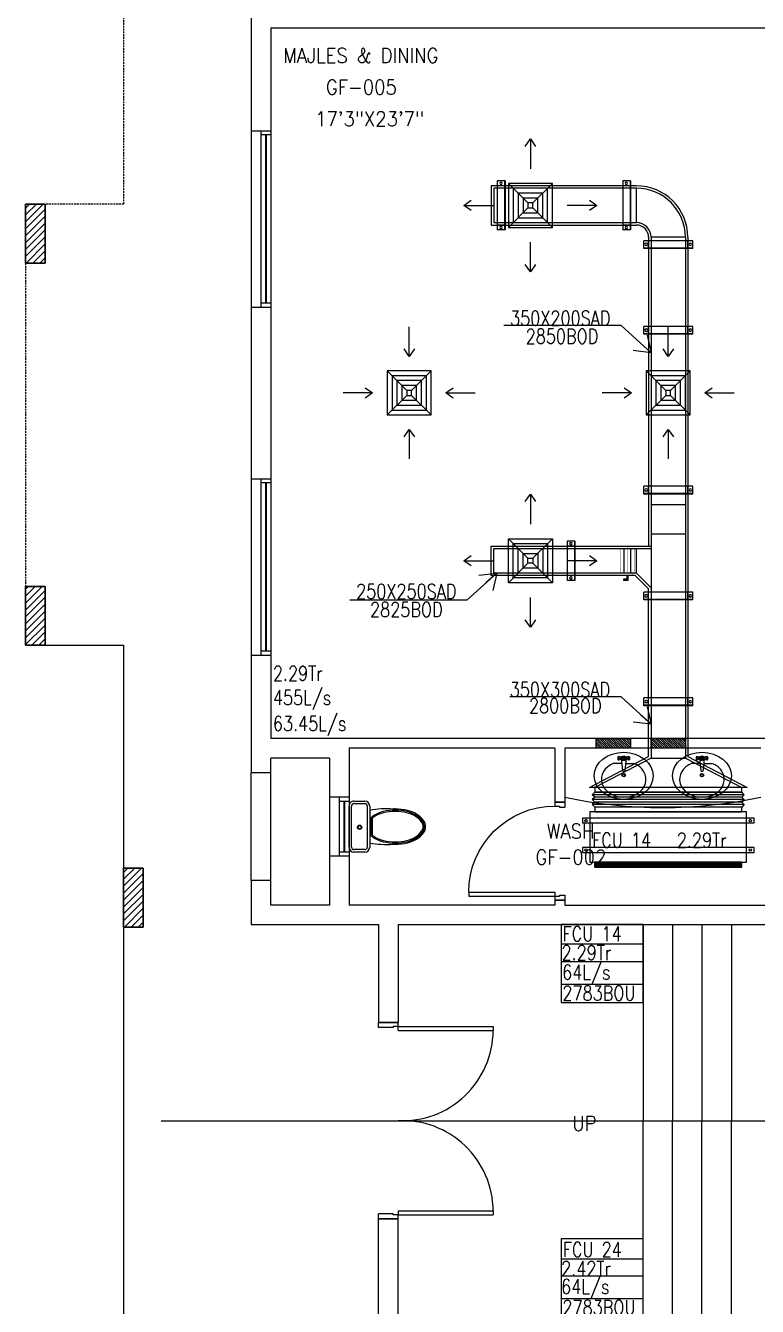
# Model space of a CAD drawing. Header units: millimetres. Extents: x 0 to 91840, y -5689 to 55688.
# Drawn here: x 23222 to 30687, y 26031 to 39097 of the extents above; entities that cross this region are included whole.
import ezdxf

# ---------------------------------------------------------------- set-up
doc = ezdxf.new("R2010")
doc.units = ezdxf.units.MM
doc.linetypes.add('DASHED2', pattern=[9.525, 6.35, -3.175])
for name, color, linetype in [('A-ANNO-TEXT', 8, 'Continuous'), ('A-DOOR', 4, 'Continuous'), ('A-FLOR-OVHD', 4, 'DASHED2'), ('A-FLOR-PFIX', 8, 'Continuous'), ('A-FLOR-SPCL', 8, 'Continuous'), ('A-GLAZ', 5, 'Continuous'), ('A-WALL-FULL', 8, 'Continuous'), ('AC- VD', 5, 'Continuous'), ('AC-FD', 1, 'Continuous'), ('AC-SAD', 3, 'Continuous'), ('AC-SAD TEXT', 3, 'Continuous'), ('AC-WALL OPENING', 1, 'Continuous'), ('FCU-AC', 160, 'Continuous'), ('L1-E014-C22-VAC (08-08-2010)$0$ETA-AC-DAMPER', 4, 'Continuous'), ('M-HANGER', 30, 'Continuous'), ('RAD RIGHT', 1, 'Continuous'), ('S-COL- HACT.', 9, 'Continuous'), ('S-COL.', 8, 'Continuous'), ('SAD RIGHT', 3, 'Continuous')]:
    doc.layers.add(name, color=color, linetype=linetype)
doc.layers.add('INSULATION', color=1, linetype='Continuous', lineweight=5)
doc.styles.add('ROMANS', font='romans.shx', dxfattribs={"width": 0.8})
doc.styles.add('SIMPLEX', font='simplex.shx', dxfattribs={"width": 0.8})
doc.dimstyles.new('100 of DIM2', dxfattribs={"dimscale": 0, "dimtxt": 200, "dimasz": 150, "dimexe": 75, "dimexo": 200, "dimgap": 75, "dimtad": 1, "dimdec": 0, "dimrnd": 5, "dimzin": 0, "dimdsep": 46, "dimtxsty": 'ROMANS', "dimblk": 'ARCHTICK', "dimcen": 100, "dimclrd": 94, "dimclre": 94, "dimclrt": 2, "dimadec": 0, "dimazin": 0, "dimtfac": 1, "dimtdec": 0, "dimtofl": 0, "dimtmove": 2, "dimatfit": 3, "dimldrblk": 'OPEN90', "dimfxl": 75, "dimtolj": 1, "dimtzin": 0, "dimarcsym": 0})
pattern_1 = [(45, (1147577.044, 409937.22), (-35.355339, 35.355339), [])]

# ---------------------------------------------------------------- blocks, each defined once
blk = doc.blocks.new('D-200-DOUBLE')
for p, q in [((40, 200), (40, 1170)), ((40, 1170), (80, 1170)), ((80, 200), (80, 1170)), ((1920, 200), (1920, 1170)), ((1920, 1170), (1960, 1170)), ((1960, 200), (1960, 1170)), ((80, 200), (0, 200)), ((0, 200), (0, 0)), ((40, 200), (40, 148)), ((40, 148), (50, 148)), ((50, 148), (50, 0)), ((1920, 200), (1960, 200)), ((1950, 148), (1950, 0)), ((1960, 148), (1950, 148)), ((2000, 200), (1960, 200)), ((1960, 200), (1960, 148)), ((2000, 200), (2000, 0)), ((50, 0), (0, 0)), ((2000, 0), (1950, 0))]:
    blk.add_line(p, q)
at = {"linetype": 'Continuous'}
for centre, start, end in [((73, 242), 357.4314, 89.5378), ((1927, 242), 90.4622, 182.5686)]:
    blk.add_arc(centre, 928, start, end, dxfattribs=at)
blk = doc.blocks.new('D-100-R1')
for p, q in [((-80, 980), (-80, 100)), ((-80, 980), (-40, 980)), ((-40, 980), (-40, 55)), ((-1000, 100), (-1000, 0)), ((-1000, 100), (-960, 100)), ((-960, 100), (-960, 55)), ((-960, 55), (-950, 55)), ((-950, 55), (-950, 0)), ((-80, 100), (0, 100)), ((-50, 55), (-50, 0)), ((-50, 55), (-40, 55)), ((-50, 0), (0, 0)), ((0, 100), (0, 0)), ((-1000, 0), (-950, 0))]:
    blk.add_line(p, q)
at = {"linetype": 'Continuous'}
blk.add_arc((-80, 100), 880, 90, 180, dxfattribs=at)
blk = doc.blocks.new('WC-1')
for p, q in [((-210, 0), (210, 0)), ((-260, -160), (-260, -50)), ((-235, -160), (-235, -50)), ((-210, -25), (210, -25)), ((235, -50), (235, -160)), ((260, -50), (260, -160)), ((210, -185), (-210, -185)), ((210, -210), (-210, -210)), ((91, -223), (-91, -223)), ((86, -235), (-86, -235))]:
    blk.add_line(p, q)
for radius in [22.1, 17.1]:
    blk.add_circle((-6, -107), radius)
for centre, radius, start, end in [((-210, -50), 50, 90, 180), ((-210, -50), 25, 90, 180), ((210, -50), 50, 360, 90), ((210, -50), 25, 360, 90), ((-210, -160), 50, 180, 270), ((-210, -160), 25, 180, 270), ((722, -383), 904, 168.9529, 184.0632), ((178, -428), 341, 149.8586, 166.4766), ((69, -365), 214, 138.4152, 149.8586), ((69, -365), 201, 139.9943, 149.8586), ((-69, -365), 201, 30.1414, 40.0057), ((-69, -365), 214, 30.1414, 41.5848), ((-178, -428), 341, 13.5234, 30.1414), ((210, -160), 25, 270, 360), ((210, -160), 50, 270, 360), ((352, -470), 520, 166.4766, 180), ((352, -470), 507, 166.4766, 180), ((178, -428), 328, 149.8586, 166.4766), ((-178, -428), 328, 13.5234, 30.1414), ((-352, -470), 507, 360, 13.5234), ((-352, -470), 520, 360, 13.5234), ((352, -470), 532, 177.5541, 180), ((352, -470), 532, 180, 193.5234), ((352, -470), 520, 180, 193.5234), ((352, -470), 507, 180, 193.5234), ((-352, -470), 507, 346.4766, 360), ((-352, -470), 520, 346.4766, 360), ((-352, -470), 532, 346.4766, 360), ((-352, -470), 532, 360, 2.4459), ((178, -512), 353, 193.5234, 210.1414), ((178, -512), 341, 193.5234, 210.1414), ((178, -512), 328, 193.5234, 210.1414), ((-178, -512), 328, 329.8586, 346.4766), ((-178, -512), 341, 329.8586, 346.4766), ((-178, -512), 353, 329.8586, 346.4766), ((69, -575), 226, 210.1414, 234.4972), ((69, -575), 214, 210.1414, 234.4972), ((69, -575), 201, 210.1414, 234.4972), ((0, -672), 108, 234.4972, 270), ((0, -672), 95.9, 234.4972, 270), ((0, -672), 83.4, 234.4972, 270), ((0, -672), 83.4, 270, 305.5028), ((0, -672), 95.9, 270, 305.5028), ((0, -672), 108, 270, 305.5028), ((-69, -575), 201, 305.5028, 329.8586), ((-69, -575), 214, 305.5028, 329.8586), ((-69, -575), 226, 305.5028, 329.8586)]:
    blk.add_arc(centre, radius, start, end)
at = {"linetype": 'Continuous', "ltscale": 50}
blk.add_arc((-722, -383), 904, 355.9368, 11.0471, dxfattribs=at)
blk = doc.blocks.new('W-180')
for p, q in [((1800, 100), (0, 100)), ((1800, 0), (0, 0)), ((40, 0), (40, 100)), ((1760, 100), (1760, 0))]:
    blk.add_line(p, q)
at = {"linetype": 'Continuous'}
for p, q in [((1760, 53), (40, 53)), ((1760, 47), (40, 47))]:
    blk.add_line(p, q, dxfattribs=at)
blk = doc.blocks.new('W-60')
for p, q in [((600, 100), (0, 100)), ((600, 0), (0, 0)), ((40, 0), (40, 100)), ((560, 100), (560, 0))]:
    blk.add_line(p, q)
at = {"linetype": 'Continuous'}
for p, q in [((560, 53), (40, 53)), ((560, 47), (40, 47))]:
    blk.add_line(p, q, dxfattribs=at)
blk = doc.blocks.new('LAV-2')
for p, q in [((-21, 393), (-55, 399)), ((-1, 363), (-1, 399)), ((53, 399), (20, 393)), ((-102, 330), (-23, 330)), ((-21, 369), (-55, 363)), ((-24, 385), (-49, 381)), ((-24, 377), (-49, 381)), ((-25, 381), (-13, 258)), ((-19, 381), (17, 381)), ((23, 381), (11, 257)), ((53, 363), (20, 369)), ((21, 329), (101, 329)), ((47, 381), (23, 385)), ((47, 381), (23, 376))]:
    blk.add_line(p, q)
for centre, radius in [((-1, 381), 24), ((-1, 381), 18), ((-1, 209), 18), ((-1, 209), 13.2)]:
    blk.add_circle(centre, radius)
blk.add_arc((-1, 257), 12, 179.8053, 359.8053)
for centre, major_axis, ratio in [((-1, 202), (-300, 1), 0.8), ((53, 381), (0.1, 18), 0.333333)]:
    blk.add_ellipse(centre, major_axis=major_axis, ratio=ratio)
at = {"extrusion": (0, 0, -1)}
blk.add_ellipse((-55, 381), major_axis=(0.1, 18), ratio=0.333333, dxfattribs=at)
blk.add_ellipse((-1, 166), major_axis=(-228, 1), ratio=0.8, start_param=5.174, end_param=10.533963)
for points, knots in [([(-55, 365), (-55, 366), (-55, 366), (-55, 366), (-55, 366), (-56, 367), (-56, 368), (-57, 370), (-57, 371), (-58, 374), (-58, 375), (-58, 379), (-58, 381), (-58, 386), (-58, 388), (-57, 392), (-57, 393), (-56, 394), (-56, 395), (-55, 396), (-55, 396), (-55, 396), (-55, 397), (-55, 397)], [3.378318, 3.378318, 3.378318, 3.378318, 3.519844, 3.519844, 3.66137, 3.66137, 3.925951, 3.925951, 4.190531, 4.190531, 4.455112, 4.455112, 4.86737, 4.86737, 5.279628, 5.279628, 5.565785, 5.565785, 5.785568, 5.785568, 5.957, 5.957, 6.04646, 6.04646, 6.04646, 6.04646]), ([(-55, 397), (-55, 397), (-54, 396), (-54, 396), (-54, 396), (-53, 395), (-53, 394), (-52, 392), (-52, 391), (-52, 388), (-51, 387), (-51, 383), (-51, 381), (-51, 376), (-52, 374), (-52, 370), (-53, 369), (-53, 368), (-54, 367), (-54, 366), (-54, 366), (-55, 366), (-55, 365), (-55, 365)], [0.236726, 0.236726, 0.236726, 0.236726, 0.378252, 0.378252, 0.519778, 0.519778, 0.784358, 0.784358, 1.048939, 1.048939, 1.313519, 1.313519, 1.725777, 1.725777, 2.138035, 2.138035, 2.424192, 2.424192, 2.643976, 2.643976, 2.815407, 2.815407, 2.904867, 2.904867, 2.904867, 2.904867]), ([(53, 396), (53, 396), (53, 396), (53, 396), (53, 395), (52, 394), (52, 394), (51, 392), (51, 390), (50, 388), (50, 386), (50, 383), (50, 380), (50, 376), (50, 373), (51, 370), (51, 369), (52, 367), (52, 367), (53, 366), (53, 365), (53, 365), (53, 365), (53, 365)], [0.236726, 0.236726, 0.236726, 0.236726, 0.378252, 0.378252, 0.519778, 0.519778, 0.784358, 0.784358, 1.048939, 1.048939, 1.313519, 1.313519, 1.725777, 1.725777, 2.138035, 2.138035, 2.424192, 2.424192, 2.643976, 2.643976, 2.815407, 2.815407, 2.904867, 2.904867, 2.904867, 2.904867]), ([(53, 365), (53, 365), (53, 365), (54, 366), (54, 366), (55, 367), (55, 368), (56, 370), (56, 371), (56, 373), (57, 375), (57, 379), (57, 381), (57, 386), (56, 388), (56, 391), (55, 392), (55, 394), (54, 395), (54, 396), (54, 396), (54, 396), (53, 396), (53, 396)], [3.378318, 3.378318, 3.378318, 3.378318, 3.519844, 3.519844, 3.66137, 3.66137, 3.925951, 3.925951, 4.190531, 4.190531, 4.455112, 4.455112, 4.86737, 4.86737, 5.279628, 5.279628, 5.565785, 5.565785, 5.785568, 5.785568, 5.957, 5.957, 6.04646, 6.04646, 6.04646, 6.04646])]:
    blk.add_open_spline(points, degree=3, knots=knots)
blk = doc.blocks.new('_ArchTick')
at = {"color": 0, "linetype": 'ByBlock', "const_width": 0.15}
blk.add_lwpolyline([(-0.5, -0.5), (0.5, 0.5)], dxfattribs=at)
blk = doc.blocks.new('fcu 2.5 tr')
h = blk.add_hatch()
h.set_pattern_fill('NET', color=3)
h.paths.add_polyline_path([(83172, -1587743), (81672, -1587743), (81672, -1587793), (83172, -1587793)])
at = {"layer": 'FCU-AC'}
for p, q in [((81672, -1587030), (81647, -1587055)), ((83197, -1587055), (81647, -1587055)), ((81672, -1587080), (81647, -1587055)), ((81672, -1587080), (81647, -1587105)), ((83197, -1587105), (81647, -1587105)), ((81672, -1587130), (81647, -1587105)), ((83172, -1587030), (81672, -1587030)), ((83172, -1587080), (81672, -1587080)), ((83172, -1587080), (81672, -1587080)), ((83197, -1587055), (83172, -1587030)), ((83197, -1587055), (83172, -1587080)), ((83197, -1587105), (83172, -1587080)), ((83197, -1587105), (83172, -1587130)), ((81672, -1587130), (81647, -1587155)), ((83197, -1587155), (81647, -1587155)), ((81672, -1587180), (81647, -1587155)), ((83172, -1587130), (81672, -1587130)), ((83172, -1587130), (81672, -1587130)), ((83197, -1587155), (83172, -1587130)), ((83197, -1587155), (83172, -1587180))]:
    blk.add_line(p, q, dxfattribs=at)
at = {"layer": 'FCU-AC', "color": 1}
for p, q in [((83172, -1586980), (81672, -1586980)), ((81672, -1586980), (81672, -1587030)), ((81672, -1587030), (83172, -1587030)), ((83172, -1587030), (83172, -1586980)), ((83172, -1587180), (81672, -1587180)), ((81672, -1587180), (81672, -1587230)), ((81672, -1587230), (83172, -1587230)), ((83172, -1587230), (83172, -1587180))]:
    blk.add_line(p, q, dxfattribs=at)
at = {"layer": 'FCU-AC'}
blk.add_lwpolyline([(81622, -1587743), (83222, -1587743), (83222, -1587230), (81622, -1587230)], close=True, dxfattribs=at)
at = {"layer": 'FCU-AC', "color": 6}
for points in [[(81547, -1587343), (83297, -1587343), (83297, -1587293), (81547, -1587293)], [(81547, -1587643), (83297, -1587643), (83297, -1587593), (81547, -1587593)]]:
    blk.add_lwpolyline(points, close=True, dxfattribs=at)
at = {"layer": 'FCU-AC', "color": 3}
blk.add_lwpolyline([(81672, -1587793), (83172, -1587793), (83172, -1587743), (81672, -1587743)], close=True, dxfattribs=at)
at = {"layer": 'FCU-AC', "color": 6}
for centre in [(81584, -1587318), (83259, -1587318), (81584, -1587618), (83259, -1587618)]:
    blk.add_circle(centre, 12.5, dxfattribs=at)
blk = doc.blocks.new('*U36')
at = {"layer": 'L1-E014-C22-VAC (08-08-2010)$0$ETA-AC-DAMPER', "color": 5}
for p, q in [((-33, 0), (-33, 250)), ((33, 0), (33, 250))]:
    blk.add_line(p, q, dxfattribs=at)
for points, const_width in [([(0, 0), (0, 264)], 1.5), ([(-91, 250), (91, 250)], 1.82), ([(-91, 0), (91, 0)], 1.82), ([(-48, 0), (-48, -20), (48, -20), (48, 0)], 1.5)]:
    blk.add_lwpolyline(points, dxfattribs=dict(at, const_width=const_width))
at = {"layer": 'L1-E014-C22-VAC (08-08-2010)$0$ETA-AC-DAMPER', "color": 5, "const_width": 1.82}
blk.add_lwpolyline([(75, 250), (75, 0), (-75, 0), (-75, 250)], close=True, dxfattribs=at)
at = {"layer": 'L1-E014-C22-VAC (08-08-2010)$0$ETA-AC-DAMPER', "color": 5}
blk.add_lwpolyline([(6, -20), (6, -62), (40, -62), (40, -72), (-6, -72), (-6, -20)], dxfattribs=at)
blk = doc.blocks.new('*U46')
at = {"linetype": 'Continuous'}
for p, q in [((-38, -221), (-38, 279)), ((42, 279), (-38, 279)), ((37, -221), (37, 279)), ((42, -221), (42, 279)), ((42, 229), (-38, 229)), ((42, -171), (-38, -171)), ((42, -221), (-38, -221))]:
    blk.add_line(p, q, dxfattribs=at)
for centre in [(0, 254), (0, -196)]:
    blk.add_circle(centre, 12.5, dxfattribs=at)
blk = doc.blocks.new('*U127')
at = {"linetype": 'Continuous'}
for p, q in [((-38, -221), (-38, 279)), ((42, 279), (-38, 279)), ((37, -221), (37, 279)), ((42, -221), (42, 279)), ((42, 229), (-38, 229)), ((42, -171), (-38, -171)), ((42, -221), (-38, -221))]:
    blk.add_line(p, q, dxfattribs=at)
for centre in [(0, 254), (0, -196)]:
    blk.add_circle(centre, 12.5, dxfattribs=at)
blk = doc.blocks.new('*U138')
at = {"linetype": 'Continuous'}
for p, q in [((-38, -210), (-38, 290)), ((42, 290), (-38, 290)), ((37, -210), (37, 290)), ((42, -210), (42, 290)), ((42, 240), (-38, 240)), ((42, -160), (-38, -160)), ((42, -210), (-38, -210))]:
    blk.add_line(p, q, dxfattribs=at)
for centre in [(0, 265), (0, -185)]:
    blk.add_circle(centre, 12.5, dxfattribs=at)
blk = doc.blocks.new('*U139')
at = {"linetype": 'Continuous'}
for p, q in [((-38, -204), (-38, 296)), ((42, 296), (-38, 296)), ((37, -204), (37, 296)), ((42, -204), (42, 296)), ((42, 246), (-38, 246)), ((42, -154), (-38, -154)), ((42, -204), (-38, -204))]:
    blk.add_line(p, q, dxfattribs=at)
for centre in [(0, 271), (0, -179)]:
    blk.add_circle(centre, 12.5, dxfattribs=at)
blk = doc.blocks.new('*U48')
at = {"linetype": 'Continuous'}
for p, q in [((-38, -159), (-38, 240)), ((42, 240), (-38, 240)), ((42, 190), (-38, 190)), ((37, -159), (37, 240)), ((42, -159), (42, 240)), ((42, -109), (-38, -109)), ((42, -159), (-38, -159))]:
    blk.add_line(p, q, dxfattribs=at)
for centre in [(0, 215), (0, -134)]:
    blk.add_circle(centre, 12.5, dxfattribs=at)
blk = doc.blocks.new('SD RIGHT')
at = {"layer": 'SAD RIGHT'}
for p, q in [((-225, 225), (-25, 25)), ((225, 225), (25, 25)), ((-25, -25), (-225, -225)), ((225, -225), (25, -25))]:
    blk.add_line(p, q, dxfattribs=at)
for points in [[(-225, -225), (225, -225), (225, 225), (-225, 225)], [(-175, -175), (175, -175), (175, 175), (-175, 175)], [(-125, -125), (125, -125), (125, 125), (-125, 125)], [(-75, -75), (75, -75), (75, 75), (-75, 75)], [(-25, -25), (25, -25), (25, 25), (-25, 25)]]:
    blk.add_lwpolyline(points, close=True, dxfattribs=at)
for points in [[(0, 678), (0, 375)], [(-678, 0), (-375, 0)], [(678, 0), (375, 0)], [(0, -678), (0, -375)]]:
    blk.add_leader(points, dimstyle='100 of DIM2', override={"dimscale": 1, "dimasz": 75, "dimtad": 0, "dimclrd": 256, "dimfxl": 0.2}, dxfattribs=at)
blk = doc.blocks.new('RAD RIGHT CENTER')
at = {"layer": 'RAD RIGHT'}
for p, q in [((-225, 225), (-25, 25)), ((225, 225), (25, 25)), ((-25, -25), (-225, -225)), ((25, -25), (225, -225))]:
    blk.add_line(p, q, dxfattribs=at)
for points in [[(-225, -225), (225, -225), (225, 225), (-225, 225)], [(-175, -175), (175, -175), (175, 175), (-175, 175)], [(-125, -125), (125, -125), (125, 125), (-125, 125)], [(-75, -75), (75, -75), (75, 75), (-75, 75)], [(-25, -25), (25, -25), (25, 25), (-25, 25)]]:
    blk.add_lwpolyline(points, close=True, dxfattribs=at)
for points in [[(0, 373), (0, 673)], [(-373, 0), (-673, 0)], [(373, 0), (673, 0)], [(0, -373), (0, -673)]]:
    blk.add_leader(points, dimstyle='100 of DIM2', override={"dimscale": 1, "dimasz": 75, "dimtad": 0, "dimclrd": 1, "dimfxl": 0.2}, dxfattribs=at)

msp = doc.modelspace()

# ---------------------------------------------------------------- hatches: boundary and pattern name
at = {"layer": 'AC-FD', "linetype": 'ByBlock'}
h = msp.add_hatch(dxfattribs=at)
h.set_pattern_fill('ANSI31', color=256, scale=5, angle=90, style=0)
h.set_pattern_definition([(135, (-1561873.909, -30214.766), (-11.22532015, -11.22532015), [])])
h.paths.add_polyline_path([(29952.29, 31725.23), (29952.29, 31825.23), (29602.29, 31825.23), (29602.29, 31725.23)])
at = {"layer": 'AC-WALL OPENING', "linetype": 'ByBlock'}
h = msp.add_hatch(dxfattribs=at)
h.set_pattern_fill('ANSI31', color=256, scale=5, angle=-90, style=0)
h.set_pattern_definition([(315, (1620692.537, 93765.233), (11.22532015, 11.22532015), [])])
h.paths.add_polyline_path([(29042.54, 31825.23), (29042.54, 31725.23), (29392.54, 31725.23), (29392.54, 31825.23)])
at = {"layer": 'S-COL- HACT.', "linetype": 'Continuous', "ltscale": 3}
h = msp.add_hatch(dxfattribs=at)
h.set_pattern_fill('ANSI31', color=256, scale=400, style=0)
h.set_pattern_definition(pattern_1)
h.paths.add_polyline_path([(23221.86, 37275.23), (23221.86, 36675.23), (23421.86, 36675.23), (23421.86, 37275.23)])
h = msp.add_hatch(dxfattribs=at)
h.set_pattern_fill('ANSI31', color=256, scale=400, style=0)
h.set_pattern_definition(pattern_1)
h.paths.add_polyline_path([(23221.86, 33375.23), (23221.86, 32775.23), (23421.86, 32775.23), (23421.86, 33375.23)])
h = msp.add_hatch(dxfattribs=at)
h.set_pattern_fill('ANSI31', color=256, scale=400, style=0)
h.set_pattern_definition(pattern_1)
h.paths.add_polyline_path([(24221.86, 30500.23), (24221.86, 29900.23), (24421.86, 29900.23), (24421.86, 30500.23)])

# ---------------------------------------------------------------- linework, layer by layer
at = {"layer": 'A-FLOR-OVHD', "linetype": 'Continuous', "ltscale": 3}
for p, q in [((23221.86, 32775.23), (24221.86, 32775.23)), ((23221.86, 32775.23), (24221.86, 32775.23)), ((24221.86, 32775.23), (24221.86, 23075.23)), ((24221.86, 32775.23), (24221.86, 23075.23))]:
    msp.add_line(p, q, dxfattribs=at)
at = {"layer": 'A-FLOR-OVHD', "ltscale": 3}
msp.add_lwpolyline([(46821.86, 46925.23), (38421.86, 46925.23), (38421.86, 45625.23), (37121.86, 45625.23), (37121.86, 46925.23), (32821.86, 46925.23), (32821.86, 46525.23), (31121.86, 46525.23), (31121.86, 46925.23), (24221.86, 46925.23), (24221.86, 37275.23), (23221.86, 37275.23), (23221.86, 32775.23)], dxfattribs=at)
at = {"layer": 'A-FLOR-SPCL', "ltscale": 3}
for p, q in [((29521.86, 29925.23), (29521.86, 27925.23)), ((29821.86, 29925.23), (29821.86, 27925.23)), ((30121.86, 29925.23), (30121.86, 27925.23)), ((30421.86, 29925.23), (30421.86, 27925.23)), ((29521.86, 25925.23), (29521.86, 27925.23)), ((29821.86, 25925.23), (29821.86, 27925.23)), ((30121.86, 25925.23), (30121.86, 27925.23)), ((30421.86, 25925.23), (30421.86, 27925.23))]:
    msp.add_line(p, q, dxfattribs=at)
msp.add_arc((29721.86, 35941.92), 4821.53, 258.029793, 281.970207, dxfattribs=at)
at = {"layer": 'A-GLAZ', "ltscale": 3}
for p, q in [((25521.86, 38025.23), (25521.86, 36225.23)), ((25521.86, 34475.23), (25521.86, 32675.23)), ((25521.86, 30375.23), (25521.86, 31475.23)), ((25721.86, 30375.23), (25721.86, 31475.23)), ((26321.86, 31225.23), (26321.86, 30625.23))]:
    msp.add_line(p, q, dxfattribs=at)
at = {"layer": 'A-WALL-FULL', "ltscale": 3}
for p, q in [((25521.86, 39275.23), (25521.86, 38025.23)), ((25721.86, 39075.23), (31021.86, 39075.23)), ((25721.86, 39075.23), (25721.86, 38025.23)), ((25521.86, 38025.23), (25721.86, 38025.23)), ((25521.86, 38025.23), (25721.86, 38025.23)), ((23421.86, 37275.23), (23221.86, 37275.23)), ((23221.86, 37275.23), (23221.86, 36675.23, 0)), ((23421.86, 36675.23), (23421.86, 37275.23)), ((23221.86, 36675.23, 0), (23421.86, 36675.23)), ((25521.86, 36225.23), (25721.86, 36225.23)), ((25521.86, 36225.23), (25521.86, 34475.23)), ((25721.86, 36225.23), (25721.86, 34475.23)), ((25521.86, 34475.23), (25721.86, 34475.23)), ((23421.86, 33375.23, 0), (23221.86, 33375.23, 0)), ((23221.86, 33375.23, 0), (23221.86, 32775.23)), ((23421.86, 32775.23, 0), (23421.86, 33375.23, 0)), ((23221.86, 32775.23), (23421.86, 32775.23, 0)), ((25521.86, 32675.23), (25521.86, 31475.23)), ((25521.86, 32675.23), (25721.86, 32675.23)), ((25721.86, 32675.23), (25721.86, 31825.23)), ((31021.86, 31825.23), (25721.86, 31825.23)), ((26321.86, 31625.23), (25721.86, 31625.23)), ((25721.86, 31475.23), (25721.86, 31625.23)), ((26321.86, 31625.23), (26321.86, 31225.23)), ((26521.86, 31725.23), (26521.86, 31225.23)), ((28621.86, 31725.23), (26521.86, 31725.23)), ((28621.86, 31725.23), (28621.86, 31175.23)), ((28721.86, 31725.23), (28721.86, 31175.23)), ((30721.86, 31725.23), (28721.86, 31725.23)), ((25721.86, 31475.23), (25521.86, 31475.23)), ((26521.86, 31225.23), (26321.86, 31225.23)), ((28721.86, 31175.23), (28621.86, 31175.23)), ((26521.86, 30625.23), (26321.86, 30625.23)), ((26321.86, 30625.23), (26321.86, 30125.23)), ((26521.86, 30625.23), (26521.86, 30125.23)), ((24221.86, 29900.23), (24221.86, 30500.23)), ((24221.86, 30500.23), (24421.86, 30500.23)), ((24421.86, 30500.23), (24421.86, 29900.23)), ((25721.86, 30375.23), (25521.86, 30375.23)), ((25521.86, 30375.23), (25521.86, 29925.23)), ((25721.86, 30125.23), (25721.86, 30375.23)), ((26321.86, 30125.23), (25721.86, 30125.23)), ((28621.86, 30125.23), (26521.86, 30125.23)), ((28721.86, 30175.23), (28621.86, 30175.23)), ((28621.86, 30175.23), (28621.86, 30125.23)), ((28721.86, 30175.23), (28721.86, 30125.23)), ((28721.86, 30125.23), (31021.86, 30125.23)), ((25521.86, 29925.23), (26821.86, 29925.23)), ((26821.86, 29925.23), (26821.86, 28925.23)), ((27021.86, 29925.23), (33271.86, 29925.23)), ((27021.86, 29925.23), (27021.86, 28925.23)), ((24421.86, 29900.23, 0), (24221.86, 29900.23)), ((26821.86, 28925.23), (27021.86, 28925.23)), ((24605.73, 27925.23), (51021.86, 27925.23)), ((26821.86, 25925.23), (26821.86, 26925.23)), ((26821.86, 26925.23), (27021.86, 26925.23)), ((26821.86, 25925.23), (26821.86, 26925.23)), ((26821.86, 26925.23), (27021.86, 26925.23)), ((27021.86, 25925.23), (27021.86, 26925.23)), ((27021.86, 25925.23), (27021.86, 26925.23))]:
    msp.add_line(p, q, dxfattribs=at)
at = {"layer": 'A-WALL-FULL', "linetype": 'Continuous', "ltscale": 3}
msp.add_lwpolyline([(23221.86, 37275.23), (23421.86, 37275.23), (23421.86, 36675.23), (23221.86, 36675.23)], close=True, dxfattribs=at)
at = {"layer": 'A-WALL-FULL', "linetype": 'Continuous', "ltscale": 3, "elevation": 0}
msp.add_lwpolyline([(23221.86, 33375.23), (23421.86, 33375.23), (23421.86, 32775.23), (23221.86, 32775.23)], close=True, dxfattribs=at)
at = {"layer": 'AC-FD', "linetype": 'ByBlock'}
msp.add_lwpolyline([(29602.29, 31725.23), (29602.29, 31825.23), (29952.29, 31825.23), (29952.29, 31725.23)], close=True, dxfattribs=at)
at = {"layer": 'AC-SAD'}
for p, q in [((29452.29, 37437.73), (27996.86, 37437.73)), ((27996.86, 37437.73), (27996.86, 37087.73)), ((29452.29, 37087.73), (29452.29, 37437.73)), ((27996.86, 37087.73), (29452.29, 37087.73)), ((29952.29, 36937.73, 0), (29602.29, 36937.73)), ((29602.29, 36937.73), (29602.29, 31625.23)), ((29952.29, 36937.73), (29952.29, 31625.23)), ((29602.29, 34212.73), (29952.29, 34212.73)), ((29602.29, 33912.73), (29952.29, 33912.73)), ((27996.86, 33512.73), (27996.86, 33762.73)), ((27996.86, 33762.73), (29602.29, 33762.73)), ((29452.29, 33512.73), (29452.29, 33762.73)), ((29452.29, 33512.73), (27996.86, 33512.73)), ((29602.29, 33362.73), (29452.29, 33512.73)), ((29602.29, 31625.23), (29027.29, 31325.23)), ((29602.29, 31625.23), (29952.29, 31625.23)), ((29952.29, 31625.23), (30527.29, 31325.23))]:
    msp.add_line(p, q, dxfattribs=at)
for radius in [500, 150]:
    msp.add_arc((29452.29, 36937.73), radius, 0, 90, dxfattribs=at)
at = {"layer": 'AC-SAD TEXT'}
for p, q in [((28684.76, 29728.72), (29521.86, 29728.72)), ((28684.76, 29548), (29521.86, 29548)), ((28684.76, 29316.82), (29521.86, 29316.82)), ((28684.76, 26515.68), (29521.86, 26515.68)), ((28684.76, 26340.95), (29521.86, 26340.95)), ((28684.76, 26109.77), (29521.86, 26109.77))]:
    msp.add_line(p, q, dxfattribs=at)
for points in [[(28684.76, 29132.28), (29521.86, 29132.28), (29521.86, 29925.23), (28684.76, 29925.23)], [(28684.76, 25925.23), (29521.86, 25925.23), (29521.86, 26720.62), (28684.76, 26720.62)]]:
    msp.add_lwpolyline(points, close=True, dxfattribs=at)
at = {"layer": 'AC-WALL OPENING', "linetype": 'ByBlock'}
msp.add_lwpolyline([(29392.54, 31825.23), (29392.54, 31725.23), (29042.54, 31725.23), (29042.54, 31825.23)], close=True, dxfattribs=at)
at = {"layer": 'INSULATION'}
for p, q in [((29452.29, 37462.73), (27971.86, 37462.73)), ((27971.86, 37462.73), (27971.86, 37062.73)), ((27971.86, 37062.73), (29452.29, 37062.73)), ((29577.29, 36937.73), (29577.29, 33787.73)), ((29977.29, 36937.73), (29977.29, 31640.39)), ((27971.86, 33487.73), (27971.86, 33787.73)), ((27971.86, 33787.73), (29602.29, 33787.73)), ((29441.93, 33487.73), (27971.86, 33487.73)), ((29577.29, 33352.38), (29441.93, 33487.73)), ((29577.29, 31640.39), (29577.29, 33352.38)), ((28973.24, 31325.23), (29577.29, 31640.39)), ((29977.29, 31640.39), (30581.33, 31325.23)), ((29027.29, 31325.23), (28973.24, 31325.23)), ((30581.33, 31325.23), (30527.29, 31325.23))]:
    msp.add_line(p, q, dxfattribs=at)
for radius in [525, 125]:
    msp.add_arc((29452.29, 36937.73), radius, 0, 90, dxfattribs=at)
at = {"layer": 'S-COL.', "linetype": 'Continuous', "ltscale": 3}
for points in [[(23221.86, 37275.23), (23221.86, 36675.23), (23421.86, 36675.23), (23421.86, 37275.23)], [(23221.86, 37275.23), (23221.86, 36675.23), (23421.86, 36675.23), (23421.86, 37275.23)], [(23221.86, 37275.23), (23221.86, 36675.23), (23421.86, 36675.23), (23421.86, 37275.23)], [(24221.86, 30500.23), (24221.86, 29900.23), (24421.86, 29900.23), (24421.86, 30500.23)], [(24221.86, 30500.23), (24221.86, 29900.23), (24421.86, 29900.23), (24421.86, 30500.23)], [(24221.86, 30500.23), (24221.86, 29900.23), (24421.86, 29900.23), (24421.86, 30500.23)]]:
    msp.add_lwpolyline(points, close=True, dxfattribs=at)
at = {"layer": 'S-COL.', "linetype": 'Continuous', "ltscale": 3, "elevation": 0}
msp.add_lwpolyline([(23221.86, 33375.23), (23221.86, 32775.23), (23421.86, 32775.23), (23421.86, 33375.23)], close=True, dxfattribs=at)
msp.add_lwpolyline([(23221.86, 33375.23), (23221.86, 32775.23), (23421.86, 32775.23), (23421.86, 33375.23)], close=True, dxfattribs=at)
msp.add_lwpolyline([(23221.86, 33375.23), (23221.86, 32775.23), (23421.86, 32775.23), (23421.86, 33375.23)], close=True, dxfattribs=at)

# ---------------------------------------------------------------- block references
at = {"layer": 'A-DOOR', "ltscale": 3, "xscale": -1, "rotation": 90}
msp.add_blockref('D-100-R1', (28721.86, 30175.23), dxfattribs=at)
at = {"layer": 'A-DOOR', "ltscale": 3, "rotation": 270}
msp.add_blockref('D-200-DOUBLE', (26821.86, 28925.23), dxfattribs=at)
at = {"layer": 'A-FLOR-PFIX', "ltscale": 3}
for p in [(29323.97, 31241.52), (30122.33, 31241.52)]:
    msp.add_blockref('LAV-2', p, dxfattribs=at)
at = {"layer": 'A-FLOR-PFIX', "ltscale": 3, "rotation": 90}
msp.add_blockref('WC-1', (26521.86, 30925.23), dxfattribs=at)
at = {"layer": 'A-GLAZ', "ltscale": 3, "rotation": 90}
for name, p in [('W-180', (25721.86, 36225.23)), ('W-180', (25721.86, 32675.23)), ('W-60', (26521.86, 30625.23))]:
    msp.add_blockref(name, p, dxfattribs=at)
at = {"layer": 'AC- VD', "xscale": -1}
msp.add_blockref('*U36', (29361.54, 33512.73), dxfattribs=at)
at = {"layer": 'FCU-AC', "color": 3}
msp.add_blockref('fcu 2.5 tr', (-52644.25, 1618305.31), dxfattribs=at)
at = {"layer": 'M-HANGER', "xscale": -1}
for name, p, rotation in [('*U139', (28071.18, 37308.74), 180), ('*U138', (29351.17, 37302.5), 180), ('*U46', (29806.47, 36865.18), 90), ('*U46', (29806.47, 35990.43), 90), ('*U127', (29806.46, 34360.14), 90), ('*U48', (28784.36, 33678), 180), ('*U46', (29806.47, 33280.14), 90), ('*U46', (29806.47, 32200.14), 90)]:
    msp.add_blockref(name, p, dxfattribs=dict(at, rotation=rotation))
at = {"layer": 'RAD RIGHT'}
for p in [(27135.13, 35350.23), (29777.3, 35350.23)]:
    msp.add_blockref('RAD RIGHT CENTER', p, dxfattribs=at)
at = {"layer": 'SAD RIGHT'}
msp.add_blockref('SD RIGHT', (28371.86, 37262.73), dxfattribs=at)
at = {"layer": 'SAD RIGHT', "xscale": -1, "rotation": 180}
msp.add_blockref('SD RIGHT', (28371.86, 33637.73), dxfattribs=at)

# ---------------------------------------------------------------- texts
at = {"layer": 'A-ANNO-TEXT', "style": 'ROMANS', "width": 0.9}
for s, p in [('MAJLES & DINING', (25848.69, 38718.44)), ('GF-005', (26285.64, 38395.13)), ('17\'3"X23\'7"', (26175.48, 38070.01)), ('WASH', (28538.95, 30803.95)), ('GF-002', (28423.07, 30539.41)), ('UP', (28797.62, 27819.96))]:
    msp.add_text(s, height=150, dxfattribs=at).set_placement(p)
at = {"layer": 'AC-SAD TEXT', "style": 'SIMPLEX', "width": 0.8}
for s, p in [('350X200SAD', (28163.95, 36037.08)), ('2850BOD', (28323.14, 35852.28)), ('250X250SAD', (26593.7, 33250.2)), ('2825BOD', (26735.23, 33065.09)), ('2.29Tr', (25744.22, 32414.07)), ('455L/s', (25744.22, 32166.17)), ('350X300SAD', (28160.36, 32248.01)), ('2800BOD', (28357.08, 32084.24)), ('63.45L/s', (25744.22, 31903.09)), ('FCU 14', (29000.83, 30712.23)), ('2.29Tr', (29865.07, 30712.23)), ('FCU 14', (28699.89, 29756.83)), ('2.29Tr', (28688.86, 29564.39)), ('64L/s', (28695.26, 29364.59)), ('2783BOU', (28697.97, 29152.18)), ('FCU 24', (28702.09, 26534.67)), ('2.42Tr', (28684.76, 26340.95)), ('64L/s', (28684.76, 26157.54)), ('2783BOU', (28697.97, 25945.13))]:
    msp.add_text(s, height=150, dxfattribs=at).set_placement(p)

# ---------------------------------------------------------------- leaders
at = {"layer": 'AC-SAD TEXT'}
for points in [[(29602.29, 35758.51), (29297.11, 36037.08), (28101.2, 36037.08)], [(28027.93, 33512.75), (27722.75, 33234.18), (26529.47, 33234.18)], [(29602.31, 31969.44), (29297.13, 32248.01), (28160.36, 32248.01)]]:
    msp.add_leader(points, dimstyle='100 of DIM2', override={"dimscale": 1, "dimtad": 0, "dimfxl": 0.2}, dxfattribs=at)

doc.saveas('drawing.dxf')
